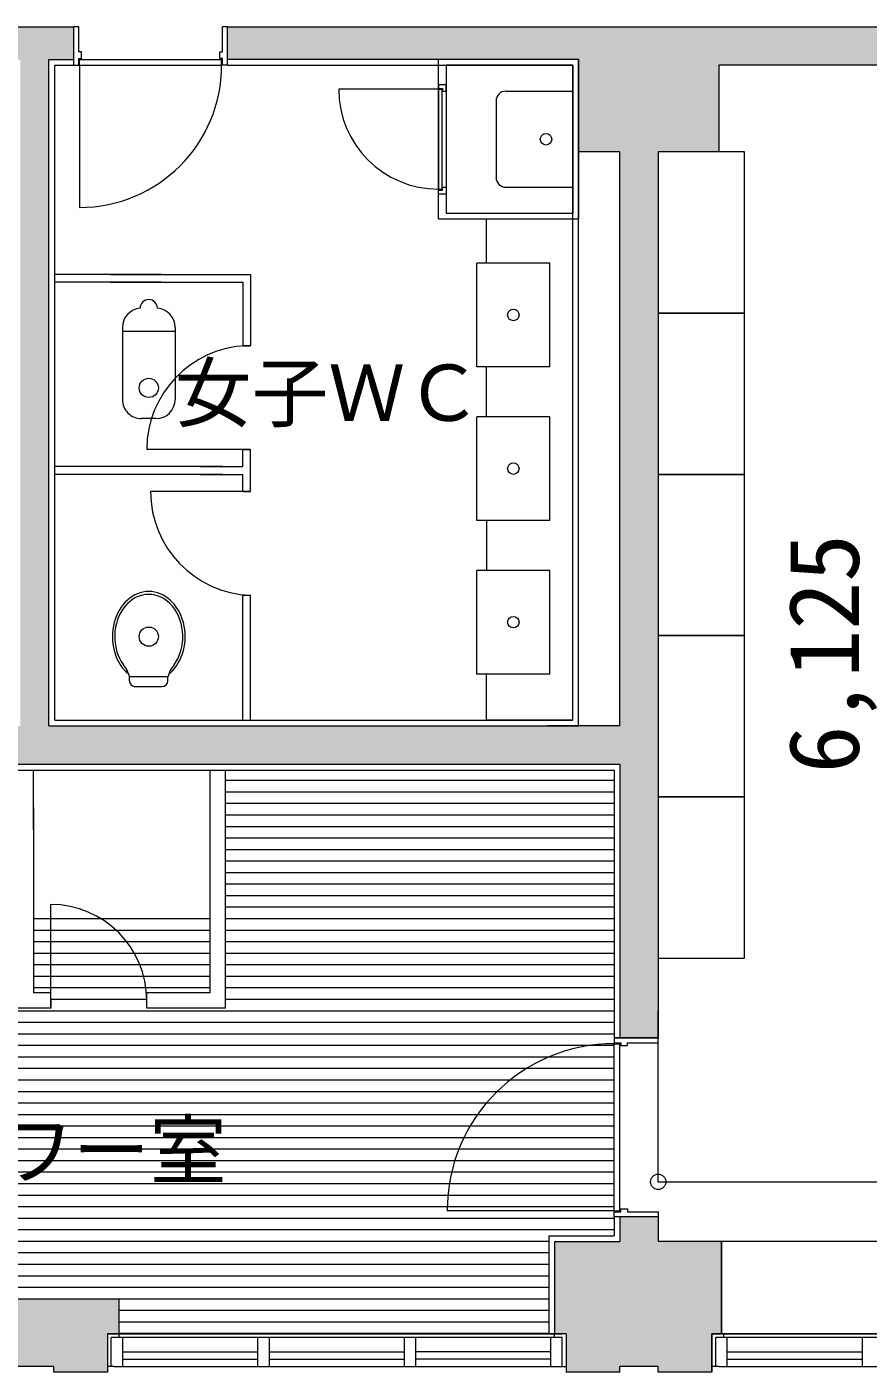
# Model space of a CAD drawing. Units: millimetres at full size, sheet at 1:200; details may follow other scales. Extents: x -96239 to 62349, y -170536 to 17264.
# Drawn here: x -4906 to -522, y -99246 to -92241 of the extents above; entities that cross this region are included whole.
import ezdxf
from ezdxf.enums import TextEntityAlignment as Align

# ---------------------------------------------------------------- set-up
doc = ezdxf.new("R2010")
doc.units = ezdxf.units.MM
doc.header["$LTSCALE"] = 200
doc.header["$PDMODE"] = 32
doc.header["$PDSIZE"] = 80
for name, color, linetype, lineweight in [('0-1_躯体', 7, 'Continuous', 9), ('0-2_建具', 7, 'Continuous', 9), ('0-3_仕上', 4, 'Continuous', 5), ('0-5_設備機器', 7, 'Continuous', 9), ('0-6_寸法', 4, 'Continuous', 5)]:
    doc.layers.add(name, color=color, linetype=linetype, lineweight=lineweight)
doc.layers.add('0-4_室名', color=7, linetype='Continuous')
doc.styles.add('ＭＳ ゴシック', font='')
doc.styles.add('ＭＳ Ｐゴシック', font='')
doc.styles.get('ＭＳ ゴシック').set_extended_font_data('MS Gothic')
doc.styles.get('ＭＳ Ｐゴシック').set_extended_font_data('MS PGothic')

msp = doc.modelspace()

# ---------------------------------------------------------------- linework, layer by layer
at = {"layer": '0-1_躯体'}
for p, q in [((-5071.1, -92241.2), (-4661.1, -92241.2)), ((-4661.1, -92441.2), (-4661.1, -92241.2)), ((-3861.1, -92441.2), (-3861.1, -92241.2)), ((-4791.1, -95881.2), (-4791.1, -92411.2)), ((-4791.1, -92411.2), (-4661.1, -92411.2)), ((-4761.1, -93531.2), (-4761.1, -92441.2)), ((-4761.1, -92441.2), (-4661.1, -92441.2)), ((-2031.1, -92411.2), (-3861.1, -92411.2)), ((-3861.1, -92441.2), (-2061.1, -92441.2)), ((-2061.1, -95851.2), (-2061.1, -92441.2)), ((-2031.1, -95881.2), (-2031.1, -92411.2)), ((-1301.1, -92441.2), (-1301.1, -92891.1)), ((-1816.1, -92891.2), (-2031.1, -92891.2)), ((-1816.1, -95881.2), (-1816.1, -92891.2)), ((-1616.1, -92891.2), (-1616.1, -97506.2)), ((-1301.1, -92891.2), (-1616.1, -92891.2)), ((-4761.1, -94531.2), (-4761.1, -93494.8)), ((-4205.9, -93531.2), (-4761.1, -93531.2)), ((-4205.9, -93571.2), (-4761.1, -93571.2)), ((-4469.6, -93531.2), (-3846.1, -93531.2)), ((-4469.6, -93571.2), (-3886.1, -93571.2)), ((-3994.5, -93531.2), (-3758.9, -93531.2)), ((-3994.5, -93571.2), (-3781.1, -93571.2)), ((-3781.1, -93571.2), (-3781.1, -93901.2)), ((-3761.4, -93531.2), (-3741.1, -93531.2)), ((-3741.1, -93531.2), (-3741.1, -93901.2)), ((-3781.1, -93901.2), (-3741.1, -93901.2)), ((-4761.1, -95851.2), (-4761.1, -94468.4)), ((-3781.1, -94441.2), (-3741.1, -94441.2)), ((-3741.1, -94441.2), (-3781.1, -94441.2)), ((-3781.1, -94531.2), (-3781.1, -94441.2)), ((-3886.1, -94531.2), (-4761.1, -94531.2)), ((-4001.3, -94531.2), (-3781.1, -94531.2)), ((-3938.7, -94531.2), (-3890.3, -94531.2)), ((-3910.1, -94531.2), (-3887.1, -94531.2)), ((-3741.1, -94553.2), (-3741.1, -94551.2)), ((-3886.1, -94571.2), (-4761.1, -94571.2)), ((-4001.3, -94571.2), (-3781.1, -94571.2)), ((-3938.7, -94571.2), (-3890.3, -94571.2)), ((-3910.1, -94571.2), (-3887.1, -94571.2)), ((-3781.1, -94661.2), (-3781.1, -94571.2)), ((-3781.1, -94661.2), (-3741.1, -94661.2)), ((-3771.1, -94661.2), (-3741.1, -94661.2)), ((-3781.1, -95850.4), (-3781.1, -95201.2)), ((-3781.1, -95201.2), (-3741.1, -95201.2)), ((-3741.1, -95850.4), (-3741.1, -95201.2)), ((-4791.1, -95881.2), (-2031.1, -95881.2)), ((-4761.1, -95851.2), (-2061.1, -95851.2)), ((-1816.1, -95881.2), (-2192.6, -95881.2)), ((-7941.1, -96081.2), (-1816.1, -96081.2)), ((-1816.1, -96081.2), (-1816.1, -97506.2)), ((-4871.1, -96422.1), (-4871.1, -96111.2)), ((-3951.1, -97148.9), (-3951.1, -96111.2)), ((-3871.1, -97148.9), (-3871.1, -96111.2)), ((-1846.1, -96111.2), (-1846.1, -97506.2)), ((-4871.1, -96305.3), (-4871.1, -97271.2)), ((-3951.1, -97271.2), (-3951.1, -97137)), ((-3871.1, -97351.2), (-3871.1, -97137)), ((-3951.1, -97271.2), (-4281.1, -97271.2)), ((-4281.1, -97351.2), (-4281.1, -97271.2)), ((-4781.1, -97351.2), (-5281.1, -97351.2)), ((-3871.1, -97351.2), (-4281.1, -97351.2)), ((-1616.1, -97506.2), (-1846.1, -97506.2)), ((-1846.1, -98436.2), (-1616.1, -98436.2)), ((-1846.1, -98436.2), (-1846.1, -98536.2)), ((-1846.1, -98436.2), (-1846.1, -98536.2)), ((-1816.1, -98436.2), (-1816.1, -98566.2)), ((-1616.1, -98436.2), (-1616.1, -98566.2)), ((-2186.1, -98536.2), (-2186.1, -99046.2)), ((-2186.1, -98536.2), (-1846.1, -98536.2)), ((-2156.1, -98566.2), (-2156.1, -99046.2)), ((-2156.1, -98566.2), (-1816.1, -98566.2)), ((-1286.1, -98566.2), (-1616.1, -98566.2)), ((-1286.1, -99046.2), (-1286.1, -98566.2)), ((-4426.1, -98866.2), (-5306.1, -98866.2)), ((-4426.1, -98866.2), (-4426.1, -99046.2)), ((-2096.1, -99046.2), (-4486.1, -99046.2)), ((-2096.1, -99046.2), (-2096.1, -99246.2)), ((-1336.1, -99046.2), (-1336.1, -99246.2)), ((-1336.1, -99246.2), (-1336.1, -99046.2)), ((1053.9, -99046.2), (-1336.1, -99046.2)), ((-1816.1, -99246.2), (-2096.1, -99246.2)), ((-1816.1, -99246.2), (-1816.1, -99216.2))]:
    msp.add_line(p, q, dxfattribs=at)
for points in [[(-3861.1, -92241.2), (973.9, -92241.2), (973.9, -92441.2), (-1301.1, -92441.2)], [(-3781.1, -94661.2), (-3741.1, -94661.2), (-3741.1, -94441.2)], [(-7911.1, -97506.2), (-7911.1, -96111.2), (-1846.1, -96111.2)], [(-4781.1, -97351.2), (-4781.1, -97271.2), (-4871.1, -97271.2)], [(-4486.1, -99046.2), (-4486.1, -99246.2), (-4766.1, -99246.2), (-4766.1, -99216.2), (-4966.1, -99216.2)], [(-1336.1, -99246.2), (-1616.1, -99246.2), (-1616.1, -99216.2), (-1816.1, -99216.2)]]:
    msp.add_lwpolyline(points, dxfattribs=at)
at = {"layer": '0-1_躯体', "color": 9}
for points in [[(-4661.1, -92241.2), (-5071.1, -92241.2), (-4661.1, -92411.2), (-5071.1, -92411.2)], [(973.9, -92241.2), (-3861.1, -92241.2), (973.9, -92411.2), (-3861.1, -92411.2)], [(973.9, -92441.2), (973.9, -92322.3), (-1307, -92441.2), (-1307, -92322.3)], [(-4791.1, -92411.2), (-4941.1, -92411.2), (-4791.1, -95881.2), (-4941.1, -95881.2)], [(-1301.1, -92891.2), (-1301.1, -92411.2), (-2031.1, -92891.2), (-2031.1, -92411.2)], [(-1616.1, -92891.2), (-1816.1, -92891.2), (-1616.1, -95881.2), (-1816.1, -95881.2)], [(-1616.1, -95881.2), (-7941.1, -95881.2), (-1616.1, -96081.2), (-7941.1, -96081.2)], [(-1616.1, -97506.2), (-1616.1, -96081.2), (-1816.1, -97506.2), (-1816.1, -96081.2)], [(-1616.1, -98436.2), (-1816.1, -98436.2), (-1616.1, -98566.2), (-1816.1, -98566.2)], [(-1286.1, -98566.2), (-2156.1, -98566.2), (-1286.1, -99046.2), (-2156.1, -99046.2)], [(-4426.1, -98866.2), (-5306.1, -98866.2), (-4426.1, -99044.2), (-5306.1, -99044.2)], [(-4426.1, -99046.2), (-4426.1, -98866.2), (-5306.1, -99046.2), (-5306.1, -98866.2)], [(-4966.1, -99216.2), (-4766.1, -99216.2), (-4966.1, -99046.2), (-4766.1, -99046.2)], [(-4486.1, -99046.2), (-4766.1, -99046.2), (-4486.1, -99246.2), (-4766.1, -99246.2)], [(-1816.1, -99246.2), (-1816.1, -99046.2), (-2096.1, -99246.2), (-2096.1, -99046.2)], [(-1616.1, -99046.2), (-1816.1, -99046.2), (-1616.1, -99216.2), (-1816.1, -99216.2)], [(-1336, -99046.2), (-1616.1, -99046.2), (-1336, -99246.2), (-1616.1, -99246.2)]]:
    msp.add_solid(points, dxfattribs=at)
at = {"layer": '0-2_建具'}
for p, q in [((-4661.1, -92441.2), (-4661.1, -92241.2)), ((-4636.1, -92241.2), (-4661.1, -92241.2)), ((-4636.1, -92371.2), (-4636.1, -92241.2)), ((-3886.1, -92371.2), (-3886.1, -92241.2)), ((-3861.1, -92241.2), (-3886.1, -92241.2)), ((-3861.1, -92441.2), (-3861.1, -92241.2)), ((-4621.1, -92371.2), (-4636.1, -92371.2)), ((-4621.1, -92406.2), (-4621.1, -92371.2)), ((-3901.1, -92406.2), (-3901.1, -92371.2)), ((-3901.1, -92371.2), (-3886.1, -92371.2)), ((-4661.1, -92441.2), (-4636.1, -92441.2)), ((-4631.1, -92441.2), (-4631.1, -92411.2)), ((-4631.1, -92411.2), (-3891.1, -92411.2)), ((-4631.1, -92441.2), (-3891.1, -92441.2)), ((-3886.1, -92406.2), (-3901.1, -92406.2)), ((-3891.1, -92441.2), (-3891.1, -92411.2)), ((-3886.1, -92441.2), (-3886.1, -92406.2)), ((-3861.1, -92441.2), (-3886.1, -92441.2)), ((-3741.1, -93901.2), (-3781.1, -93901.2)), ((-3781.1, -94441.2), (-3741.1, -94441.2)), ((-3781.1, -94661.2), (-3741.1, -94661.2)), ((-3781.1, -95201.2), (-3741.1, -95201.2)), ((-3771.1, -95201.2), (-3741.1, -95201.2)), ((-4781.1, -97311.2), (-4781.1, -97351.2)), ((-4281.1, -97351.2), (-4281.1, -97311.2)), ((-1846.1, -97506.2), (-1616.1, -97506.2)), ((-1616.1, -97531.2), (-1616.1, -97506.2)), ((-1846.1, -97536.2), (-1816.1, -97536.2)), ((-1846.1, -98406.2), (-1846.1, -97536.2)), ((-1816.1, -98406.2), (-1816.1, -97536.2)), ((-1811.1, -97546.2), (-1776.1, -97546.2)), ((-1776.1, -97546.2), (-1776.1, -97531.2)), ((-1776.1, -97531.2), (-1616.1, -97531.2)), ((-1846.1, -98406.2), (-1816.1, -98406.2)), ((-1846.1, -98436.2), (-1846.1, -98411.2)), ((-1846.1, -98411.2), (-1811.1, -98411.2)), ((-1811.1, -98411.2), (-1811.1, -98396.2)), ((-1811.1, -98396.2), (-1776.1, -98396.2)), ((-1776.1, -98396.2), (-1776.1, -98411.2)), ((-1776.1, -98411.2), (-1616.1, -98411.2)), ((-1616.1, -98411.2), (-1616.1, -98436.2)), ((-1846.1, -98436.2), (-1616.1, -98436.2)), ((-4486, -99046.2), (-2116.1, -99046.2)), ((-4486, -99046.2), (-4486, -99216.2)), ((-4426.1, -99046.2), (-4426.1, -99066.2)), ((-2096.2, -99046.2), (-2156.2, -99046.2)), ((-2156.2, -99066.2), (-2156.2, -99046.2)), ((-2096.2, -99046.2), (-2096.2, -99216.2)), ((-1336, -99046.2), (1033.9, -99046.2)), ((-1336, -99046.2), (-1336, -99216.2)), ((-1276.1, -99046.2), (-1276.1, -99066.2)), ((-4466.1, -99216.2), (-4466.1, -99066.2)), ((-2116.1, -99066.2), (-4466.1, -99066.2)), ((-4406.1, -99216.2), (-4406.1, -99066.2)), ((-3702.4, -99216.2), (-3702.4, -99066.2)), ((-3642.4, -99216.2), (-3642.4, -99066.2)), ((-2939.1, -99216.2), (-2939.1, -99066.2)), ((-2879.1, -99216.2), (-2879.1, -99066.2)), ((-2176.1, -99216.2), (-2176.1, -99066.2)), ((-2116.1, -99216.2), (-2116.1, -99066.2)), ((-1316.1, -99216.2), (-1316.1, -99066.2)), ((1033.9, -99066.2), (-1316.1, -99066.2)), ((-1256.1, -99216.2), (-1256.1, -99066.2)), ((-552.4, -99216.2), (-552.4, -99066.2)), ((-4406.1, -99141.2), (-3702.4, -99141.2)), ((-4406.1, -99178.7), (-3702.4, -99178.7)), ((-3642.4, -99141.2), (-2939.1, -99141.2)), ((-3642.4, -99178.7), (-2939.1, -99178.7)), ((-2176.1, -99141.2), (-2879.1, -99141.2)), ((-2176.1, -99178.7), (-2879.1, -99178.7)), ((-1256.1, -99141.2), (-552.4, -99141.2)), ((-1256.1, -99178.7), (-552.4, -99178.7)), ((-4450.8, -99216.2), (-4486, -99216.2)), ((-4450.8, -99216.2), (-2096.2, -99216.2)), ((-1300.8, -99216.2), (-1336, -99216.2)), ((-1300.8, -99216.2), (1053.8, -99216.2))]:
    msp.add_line(p, q, dxfattribs=at)
at = {"layer": '0-2_建具', "color": 4, "lineweight": 5}
for p, q in [((-4631.1, -92441.2), (-4631.1, -93181.2)), ((-3761.1, -94441.2), (-4281.1, -94441.2)), ((-3741.1, -94661.2), (-4261.1, -94661.2)), ((-4781.1, -97311.2), (-4781.1, -96811.2)), ((-1846.1, -98406.2), (-2716.1, -98406.2))]:
    msp.add_line(p, q, dxfattribs=at)
at = {"layer": '0-2_建具'}
for points in [[(-4636.1, -92441.2), (-4636.1, -92406.2), (-4621.1, -92406.2)], [(-1846.1, -97506.2), (-1846.1, -97531.2), (-1811.1, -97531.2), (-1811.1, -97546.2)]]:
    msp.add_lwpolyline(points, dxfattribs=at)
at = {"layer": '0-2_建具', "color": 4, "lineweight": 5}
for centre, radius, start, end in [((-4631.1, -92441.2), 740, 270, 0), ((-3741.1, -94441.2), 540, 92.12595, 180), ((-3721.1, -94661.2), 540, 180, 267.87405), ((-4781.1, -97311.2), 500, 0, 90), ((-1846.1, -98406.2), 870, 90, 180)]:
    msp.add_arc(centre, radius, start, end, dxfattribs=at)
at = {"layer": '0-3_仕上'}
for p, q in [((-3871.1, -96164.2), (-1846.1, -96164.2)), ((-3871.1, -96224.2), (-1846.1, -96224.2)), ((-3871.1, -96284.2), (-1846.1, -96284.2)), ((-3871.1, -96344.2), (-1846.1, -96344.2)), ((-3871.1, -96404.2), (-1846.1, -96404.2)), ((-3871.1, -96464.2), (-1846.1, -96464.2)), ((-3871.1, -96524.2), (-1846.1, -96524.2)), ((-3871.1, -96584.2), (-1846.1, -96584.2)), ((-3871.1, -96644.2), (-1846.1, -96644.2)), ((-3871.1, -96704.2), (-1846.1, -96704.2)), ((-3871.1, -96764.2), (-1846.1, -96764.2)), ((-3871.1, -96824.2), (-1846.1, -96824.2)), ((-4871.1, -96884.2), (-3951.1, -96884.2)), ((-4871.1, -96944.2), (-3951.1, -96944.2)), ((-3871.1, -96884.2), (-1846.1, -96884.2)), ((-3871.1, -96944.2), (-1846.1, -96944.2)), ((-4871.1, -97004.2), (-3951.1, -97004.2)), ((-3871.1, -97004.2), (-1846.1, -97004.2)), ((-4871.1, -97064.2), (-3951.1, -97064.2)), ((-3871.1, -97064.2), (-1846.1, -97064.2)), ((-4871.1, -97124.2), (-3951.1, -97124.2)), ((-3871.1, -97124.2), (-1846.1, -97124.2)), ((-4871.1, -97184.2), (-3951.1, -97184.2)), ((-3871.1, -97184.2), (-1846.1, -97184.2)), ((-4871.1, -97244.2), (-3951.1, -97244.2)), ((-3871.1, -97244.2), (-1846.1, -97244.2)), ((-7911.1, -97364.2), (-1846.1, -97364.2)), ((-4781.1, -97304.2), (-4281.2, -97304.2)), ((-3871.1, -97304.2), (-1846.1, -97304.2)), ((-7911.1, -97424.2), (-1846.1, -97424.2)), ((-7911.1, -97484.2), (-1846.1, -97484.2)), ((-7911.1, -97544.2), (-1846.1, -97544.2)), ((-7911.1, -97604.2), (-1846.1, -97604.2)), ((-7911.1, -97664.2), (-1846.1, -97664.2)), ((-7911.1, -97724.2), (-1846.1, -97724.2)), ((-7911.1, -97784.2), (-1846.1, -97784.2)), ((-7911.1, -97844.2), (-1846.1, -97844.2)), ((-7911.1, -97904.2), (-1846.1, -97904.2)), ((-7911.1, -97964.2), (-1846.1, -97964.2)), ((-7911.1, -98024.2), (-1846.1, -98024.2)), ((-7911.1, -98084.2), (-1846.1, -98084.2)), ((-7911.1, -98144.2), (-1846.1, -98144.2)), ((-7911.1, -98204.2), (-1846.1, -98204.2)), ((-7911.1, -98264.2), (-1846.1, -98264.2)), ((-7911.1, -98324.2), (-1846.1, -98324.2)), ((-7911.1, -98384.2), (-1846.1, -98384.2)), ((-7911.1, -98444.2), (-1846.1, -98444.2)), ((-7911.1, -98504.2), (-1846.1, -98504.2)), ((-7556.1, -98564.2), (-2186.1, -98564.2)), ((-7556.1, -98624.2), (-2186.1, -98624.2)), ((-7556.1, -98684.2), (-2186.1, -98684.2)), ((-7556.1, -98744.2), (-2186.1, -98744.2)), ((-7556.1, -98804.2), (-2186.1, -98804.2)), ((-7556.1, -98864.2), (-2186.1, -98864.2)), ((-4426.1, -98924.2), (-2186.1, -98924.2)), ((-4426.1, -98984.2), (-2186.1, -98984.2)), ((-4426.1, -99044.2), (-2186.1, -99044.2))]:
    msp.add_line(p, q, dxfattribs=at)
at = {"layer": '0-5_設備機器'}
for p, q in [((-2031.1, -92411.2), (-2761.1, -92411.2)), ((-2761.1, -92541.2), (-2761.1, -92411.2)), ((-2061.1, -92441.2), (-2721.1, -92441.2)), ((-2721.1, -92441.2), (-2721.1, -92541.2)), ((-2061.1, -92441.2), (-2061.1, -93211.2)), ((-2031.1, -92411.2), (-2031.1, -93241.2)), ((-2761.1, -93241.2), (-2761.1, -92510.7)), ((-2721.1, -92511.8), (-2721.1, -93211.2)), ((-2761.1, -92541.2), (-2721.1, -92541.2)), ((-2761.1, -92566.2), (-2744, -92566.2)), ((-2761.1, -92566.2), (-2761.1, -93086.2)), ((-2744, -92566.2), (-2744, -93086.2)), ((-2411.1, -92576.2), (-2061.1, -92576.2)), ((-2061.1, -93076.2), (-2061.1, -92576.2)), ((-2461.1, -92626.2), (-2461.1, -93026.2)), ((-2761.1, -93086.2), (-2744, -93086.2)), ((-2411.1, -93076.2), (-2061.1, -93076.2)), ((-2761.1, -93111.2), (-2721.1, -93111.2)), ((-2721.1, -93211.2), (-2061.1, -93211.2)), ((-2761.1, -93241.2), (-2031.1, -93241.2)), ((-2511.1, -93471.2), (-2511.1, -93241.2)), ((-2061.1, -93556.2), (-2061.1, -93241.2)), ((-2561.1, -94011.2), (-2561.1, -93471.2)), ((-2181.1, -93471.2), (-2561.1, -93471.2)), ((-2181.1, -94011.2), (-2181.1, -93471.2)), ((-2061.1, -95851.2), (-2061.1, -93479.3)), ((-4408.6, -93806.2), (-4408.6, -94181.2)), ((-4408.6, -93826.2), (-4133.6, -93826.2)), ((-4133.6, -93806.2), (-4133.6, -94181.2)), ((-2181.1, -94011.2), (-2561.1, -94011.2)), ((-2511.1, -94271.2), (-2511.1, -94011.2)), ((-4233.6, -94281.2), (-4308.6, -94281.2)), ((-2561.1, -94811.2), (-2561.1, -94271.2)), ((-2181.1, -94271.2), (-2561.1, -94271.2)), ((-2181.1, -94811.2), (-2181.1, -94271.2)), ((-2181.1, -94811.2), (-2561.1, -94811.2)), ((-2511.1, -94811.2), (-2511.1, -95071.2)), ((-2561.1, -95611.2), (-2561.1, -95071.2)), ((-2181.1, -95071.2), (-2561.1, -95071.2)), ((-2181.1, -95611.2), (-2181.1, -95071.2)), ((-4377.4, -95606), (-4382.9, -95606)), ((-4159.4, -95606), (-4164.9, -95606)), ((-2181.1, -95611.2), (-2561.1, -95611.2)), ((-2511.1, -95851.2), (-2511.1, -95611.2)), ((-4171.1, -95626.2), (-4371.1, -95626.2)), ((-4371.1, -95646.2), (-4371.1, -95626.2)), ((-4341.1, -95676.2), (-4201.1, -95676.2)), ((-4171.1, -95646.2), (-4171.1, -95626.2)), ((-2061.1, -95851.2), (-2511.1, -95851.2)), ((4143.9, -98566.2), (-1286.1, -98566.2)), ((-1286.1, -98566.2), (-1286.1, -99046.2)), ((-1286.1, -99046.2), (993.8, -99046.2))]:
    msp.add_line(p, q, dxfattribs=at)
at = {"layer": '0-5_設備機器', "color": 4, "lineweight": 5}
msp.add_line((-2761.1, -92566.2), (-3281.1, -92566.2), dxfattribs=at)
at = {"layer": '0-5_設備機器'}
for points in [[(-2761.1, -92541.2), (-2761.1, -92561.2), (-2741.1, -92561.2), (-2741.1, -92576.2), (-2721.1, -92576.2), (-2721.1, -92541.2)], [(-2761.1, -93111.2), (-2761.1, -93091.2), (-2741.1, -93091.2), (-2741.1, -93076.2), (-2721.1, -93076.2), (-2721.1, -93111.2)]]:
    msp.add_lwpolyline(points, dxfattribs=at)
at = {"layer": '0-5_設備機器', "color": 2, "lineweight": 5}
for points in [[(-1166.1, -92891.2), (-1616.1, -92891.2), (-1616.1, -93731.2), (-1166.1, -93731.2)], [(-1166.1, -93731.2), (-1616.1, -93731.2), (-1616.1, -94571.2), (-1166.1, -94571.2)], [(-1166.1, -94571.2), (-1616.1, -94571.2), (-1616.1, -95411.2), (-1166.1, -95411.2)], [(-1166.1, -95411.2), (-1616.1, -95411.2), (-1616.1, -96251.2), (-1166.1, -96251.2)], [(-1166.1, -96251.2), (-1616.1, -96251.2), (-1616.1, -97091.2), (-1166.1, -97091.2)]]:
    msp.add_lwpolyline(points, close=True, dxfattribs=at)
at = {"layer": '0-5_設備機器'}
for centre, radius in [((-2201.1, -92826.2), 30), ((-2371.1, -93741.2), 30), ((-4271.1, -94121.2), 50), ((-2371.1, -94541.2), 30), ((-2371.1, -95341.2), 30), ((-4271.1, -95416.2), 50)]:
    msp.add_circle(centre, radius, dxfattribs=at)
at = {"layer": '0-5_設備機器', "color": 4, "lineweight": 5}
msp.add_arc((-2761.1, -92566.2), 520, 180, 270, dxfattribs=at)
at = {"layer": '0-5_設備機器'}
for centre, radius, start, end in [((-2411.1, -92626.2), 50, 90, 179.99995), ((-2411.1, -93026.2), 50, 179.99995, 270.00015), ((-4308.6, -93806.2), 100, 94.28937, 179.99985), ((-4271.1, -93706.2), 45, 0, 179.99985), ((-4233.6, -93806.2), 100, 0, 85.71104), ((-4308.6, -94181.2), 100, 179.99985, 270.00005), ((-4233.6, -94181.2), 100, 270.00005, 0), ((-4516.8, -95660.6), 149.7, 13.28787, 40.73772), ((-4025.5, -95660.6), 149.7, 139.26181, 166.71165), ((-4341.1, -95646.2), 30, 180, 270.0002), ((-4201.1, -95646.2), 30, 270.0002, 359.99985)]:
    msp.add_arc(centre, radius, start, end, dxfattribs=at)
for major_axis, start_param, end_param in [((0, -235), 0.630122, 5.65306), ((0, -220), 0.8407, 5.44248)]:
    msp.add_ellipse((-4271.1, -95416.2), major_axis=major_axis, ratio=0.8068, start_param=start_param, end_param=end_param, dxfattribs=at)
at = {"layer": '0-6_寸法'}
for q in [(-1616.1, -97365.4), (4478.9, -98255.3)]:
    msp.add_line((-1616.1, -98255.3), q, dxfattribs=at)
msp.add_point((-1616.1, -98255.3), dxfattribs=at)

# ---------------------------------------------------------------- texts
at = {"layer": '0-4_室名', "style": 'ＭＳ Ｐゴシック'}
for s, p in [('女子ＷＣ', (-4135.1, -94380.9)), ('シャワー室', (-5866.1, -98324.2))]:
    msp.add_text(s, height=293.3, dxfattribs=at).set_placement(p, align=Align.BOTTOM_LEFT)
at = {"layer": '0-6_寸法', "style": 'ＭＳ ゴシック'}
msp.add_text('6,125', height=366.6, rotation=90, dxfattribs=at).set_placement((-460.4, -96128.7), align=Align.BOTTOM_LEFT)

doc.saveas('drawing.dxf')
